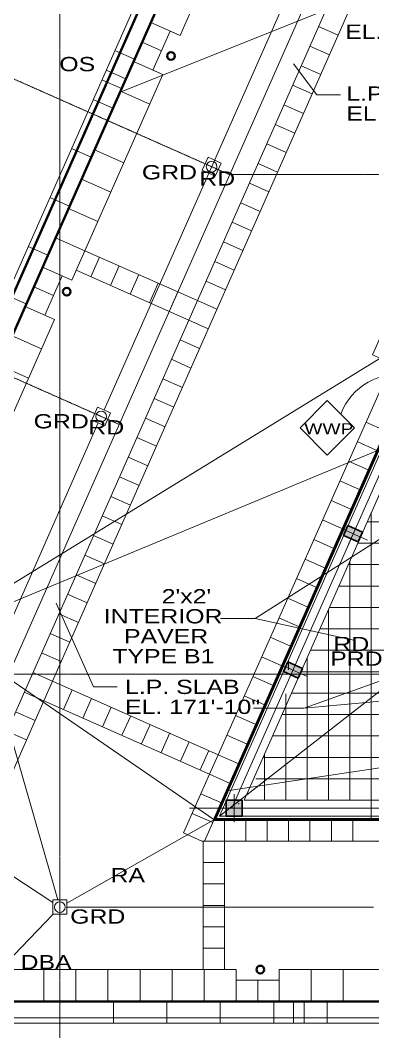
# Model space of a CAD drawing. Header units: inches. Extents: x -40190 to 0, y -3216 to 2257.
# Drawn here: x -31129 to -30734, y -34 to 1100 of the extents above; entities that cross this region are included whole.
import ezdxf
from ezdxf import colors
from ezdxf.entities.mleader import LeaderData, LeaderLine
from ezdxf.enums import TextEntityAlignment as Align
from ezdxf.math import Vec2, Vec3

# ---------------------------------------------------------------- set-up
doc = ezdxf.new("R2010")
doc.units = ezdxf.units.IN
doc.header["$LTSCALE"] = 0.5
doc.header["$MEASUREMENT"] = 0
doc.linetypes.add('A113$0$CENTER', pattern=[2, 1.25, -0.25, 0.25, -0.25])
for name, color, linetype in [('A113$0$63', 8, 'Continuous'), ('A113$0$A roof pave', 8, 'Continuous'), ('A113$0$A-ANNO-PATT-13-14', 8, 'Continuous'), ('A113$0$A-ANNO-TEXT', 8, 'Continuous'), ('A113$0$A-COLS-COLS13-14', 8, 'Continuous'), ('A113$0$A-FLOOR-THRSHD', 8, 'Continuous'), ('A113$0$A-GRID-GRD13-14', 8, 'Continuous'), ('A113$0$A-GRID-GRDP0-15', 8, 'Continuous'), ('A113$0$A-roof cope', 8, 'Continuous'), ('A113$0$A-roof davi', 8, 'Continuous'), ('A113$0$bp113 - A-ROOF-CRTS', 8, 'Continuous'), ('A113$0$bp113 - A-ROOF-RFDR', 8, 'Continuous'), ('A113$0$C-PROP', 8, 'Continuous'), ('A113$0$Items below', 8, 'Continuous'), ('A113$0$Level 21', 8, 'Continuous'), ('E-Anno-Note', 6, 'Continuous'), ('XREF', 7, 'Continuous')]:
    doc.layers.add(name, color=color, linetype=linetype)
doc.styles.add('A113$0$style-Arial', font='arial.ttf')
doc.styles.add('A113$0$style-WORKING', font='WORKING.shx')
doc.styles.add('MAMEP ANNO', font='arial.ttf', dxfattribs={"height": 0.101562})

# ---------------------------------------------------------------- blocks, each defined once
blk = doc.blocks.new('A113')
at = {"layer": 'A113$0$A roof pave', "lineweight": 13}
for p, q in [((-24166.1896, 1083.1219, -2660.425), (-24064.1638, 1313.5448, -2660.425)), ((-24400.9701, 211.5883, -2660.425), (-23933.0149, 1268.4548, -2660.425)), ((-24309.3336, 359.3202, -2660.425), (-23949.8162, 1171.2304, -2660.425)), ((-24196.5956, 1044.0902, -2660.425), (-24177.1621, 1087.9803, -2660.425)), ((-24177.1621, 1087.9803, -2660.425), (-24166.1896, 1083.1219, -2660.425)), ((-24123.2279, 276.9171, -2660.425), (-23762.4541, 1088.2712, -2660.425)), ((-24196.5956, 1044.0902, -2660.425), (-24185.6231, 1039.2318, -2660.425)), ((-24287.6489, 808.8088, -2660.425), (-24185.6231, 1039.2318, -2660.425)), ((-24273.0029, 841.8863, -2660.425), (-24146.659, 785.9443, -2660.425)), ((-24282.7197, 819.9413, -2660.425), (-24156.3758, 763.9992, -2660.425)), ((-24318.0549, 769.7771, -2660.425), (-24298.6214, 813.6672, -2660.425)), ((-24396.1079, 563.8565, -2660.425), (-24307.0823, 764.9188, -2660.425)), ((-24309.3336, 359.3202, -2660.425), (-24123.2279, 276.9171, -2660.425)), ((-24379.0236, 201.8749, -2660.425), (-24319.0765, 337.3868, -2660.425)), ((-24319.0765, 337.3868, -2660.425), (-24132.9791, 254.9873, -2660.425)), ((-24162.2327, 189.198, -2660.425), (-24132.9791, 254.9873, -2660.425)), ((-24141.5541, 179.9985, -2660.425), (-24162.2327, 189.198, -2660.425)), ((-24140.3134, 179.9985, -2660.425), (-24141.5541, 179.9985, -2660.425)), ((-24140.3134, 179.9985, -2660.425), (-24140.3134, 35.9985, -2660.425)), ((-23108.3134, 179.9985, -2660.425), (-24116.3134, 179.9985, -2660.425)), ((-24116.3134, 179.9985, -2660.425), (-24116.3134, 35.9985, -2660.425)), ((-24355.0236, 36.0949, -2660.425), (-24140.3134, 36.0949, -2660.425)), ((-24103.0236, 35.9985, -2660.425), (-24116.3134, 35.9985, -2660.425)), ((-24103.0236, 24.0949, -2660.425), (-24103.0236, 35.9985, -2660.425)), ((-24055.0236, 36.0949, -2660.425), (-23815.0236, 36.0949, -2660.425)), ((-24055.0236, 24.0949, -2660.425), (-24055.0236, 36.0949, -2660.425)), ((-24103.0236, 24.0949, -2660.425), (-24055.0236, 24.0949, -2660.425))]:
    blk.add_line(p, q, dxfattribs=at)
at = {"layer": 'A113$0$A roof pave', "lineweight": 0}
for p, q in [((-24199.1072, 1097.697, -2660.425), (-24166.1896, 1083.1219, -2660.425)), ((-23988.6796, 1083.4581, -2660.425), (-24010.6247, 1093.1749, -2660.425)), ((-24208.8239, 1075.752, -2660.425), (-24186.8789, 1066.0352, -2660.425)), ((-23998.3964, 1061.5131, -2660.425), (-24020.3414, 1071.2298, -2660.425)), ((-24218.5406, 1053.8069, -2660.425), (-24185.6231, 1039.2318, -2660.425)), ((-24008.1131, 1039.568, -2660.425), (-24030.0581, 1049.2848, -2660.425)), ((-24233.1158, 1020.8893, -2660.425), (-24200.1982, 1006.3142, -2660.425)), ((-24017.8298, 1017.623, -2660.425), (-24039.7749, 1027.3397, -2660.425)), ((-24027.5466, 995.6779, -2660.425), (-24049.4916, 1005.3947, -2660.425)), ((-24247.6909, 987.9718, -2660.425), (-24214.7733, 973.3967, -2660.425)), ((-24037.2633, 973.7329, -2660.425), (-24059.2084, 983.4496, -2660.425)), ((-24262.266, 955.0542, -2660.425), (-24229.3484, 940.4791, -2660.425)), ((-24046.9801, 951.7879, -2660.425), (-24068.9251, 961.5046, -2660.425)), ((-24056.6968, 929.8428, -2660.425), (-24078.6418, 939.5596, -2660.425)), ((-24276.8411, 922.1367, -2660.425), (-24243.9235, 907.5615, -2660.425)), ((-24066.4135, 907.8978, -2660.425), (-24088.3586, 917.6145, -2660.425)), ((-24291.4162, 889.2191, -2660.425), (-24258.4986, 874.644, -2660.425)), ((-24076.1303, 885.9527, -2660.425), (-24098.0753, 895.6695, -2660.425)), ((-24085.847, 864.0077, -2660.425), (-24107.7921, 873.7244, -2660.425)), ((-24305.9913, 856.3015, -2660.425), (-24273.0737, 841.7264, -2660.425)), ((-24095.5638, 842.0626, -2660.425), (-24117.5088, 851.7794, -2660.425)), ((-24266.101, 812.5829, -2660.425), (-24256.3843, 834.528, -2660.425)), ((-24105.2805, 820.1176, -2660.425), (-24127.2256, 829.8343, -2660.425)), ((-24320.5664, 823.384, -2660.425), (-24287.6489, 808.8088, -2660.425)), ((-24244.156, 802.8662, -2660.425), (-24234.4392, 824.8112, -2660.425)), ((-24222.2109, 793.1494, -2660.425), (-24212.4942, 815.0945, -2660.425)), ((-24200.2659, 783.4327, -2660.425), (-24190.5491, 805.3777, -2660.425)), ((-24114.9973, 798.1726, -2660.425), (-24136.9423, 807.8893, -2660.425)), ((-24330.2832, 801.4389, -2660.425), (-24308.3381, 791.7222, -2660.425)), ((-24178.3208, 773.7159, -2660.425), (-24168.6041, 795.661, -2660.425)), ((-24124.714, 776.2275, -2660.425), (-24146.659, 785.9443, -2660.425)), ((-24339.9999, 779.4939, -2660.425), (-24307.0823, 764.9188, -2660.425)), ((-24134.4307, 754.2825, -2660.425), (-24156.3758, 763.9992, -2660.425)), ((-24354.575, 746.5763, -2660.425), (-24321.6575, 732.0012, -2660.425)), ((-24144.1475, 732.3374, -2660.425), (-24166.0925, 742.0542, -2660.425)), ((-24153.8642, 710.3924, -2660.425), (-24175.8093, 720.1091, -2660.425)), ((-24369.1501, 713.6587, -2660.425), (-24336.2326, 699.0836, -2660.425)), ((-24163.581, 688.4473, -2660.425), (-24185.526, 698.1641, -2660.425)), ((-24173.2977, 666.5023, -2660.425), (-24195.2427, 676.219, -2660.425)), ((-24183.0144, 644.5572, -2660.425), (-24204.9595, 654.274, -2660.425)), ((-23935.6111, 640.0038, -2660.425), (-23957.539, 649.7591, -2660.425)), ((-24192.7312, 622.6122, -2660.425), (-24214.6762, 632.3289, -2660.425)), ((-23945.3664, 618.0759, -2660.425), (-23967.2943, 627.8312, -2660.425)), ((-24202.4479, 600.6672, -2660.425), (-24224.393, 610.3839, -2660.425)), ((-23955.1218, 596.148, -2660.425), (-23977.0497, 605.9033, -2660.425)), ((-24212.1647, 578.7221, -2660.425), (-24234.1097, 588.4389, -2660.425)), ((-23964.8771, 574.2201, -2660.425), (-23986.805, 583.9754, -2660.425)), ((-24221.8814, 556.7771, -2660.425), (-24243.8265, 566.4938, -2660.425)), ((-23974.6324, 552.2921, -2660.425), (-23996.5603, 562.0475, -2660.425)), ((-24231.5981, 534.832, -2660.425), (-24253.5432, 544.5488, -2660.425)), ((-23951.4983, 203.9985, -2660.425), (-23951.4983, 548.3826, -2660.425)), ((-23984.3877, 530.3642, -2660.425), (-24006.3157, 540.1195, -2660.425)), ((-23561.4983, 537.9412, -2660.425), (-23956.1215, 537.9412, -2660.425)), ((-24241.3149, 512.887, -2660.425), (-24263.2599, 522.6037, -2660.425)), ((-23994.1431, 508.4363, -2660.425), (-24016.071, 518.1916, -2660.425)), ((-23898.7483, 513.9412, -2660.425), (-23966.7482, 513.9412, -2660.425)), ((-24251.0316, 490.9419, -2660.425), (-24272.9767, 500.6587, -2660.425)), ((-24003.8984, 486.5084, -2660.425), (-24025.8263, 496.2637, -2660.425)), ((-23898.7483, 489.9412, -2660.425), (-23977.3748, 489.9412, -2660.425)), ((-23975.4983, 225.9412, -2660.425), (-23975.4983, 494.1791, -2660.425)), ((-24260.7484, 468.9969, -2660.425), (-24282.6934, 478.7136, -2660.425)), ((-24013.6537, 464.5805, -2660.425), (-24035.5816, 474.3358, -2660.425)), ((-23903.4983, 465.9412, -2660.425), (-23988.0014, 465.9412, -2660.425)), ((-24270.4651, 447.0519, -2660.425), (-24292.4102, 456.7686, -2660.425)), ((-24023.4091, 442.6525, -2660.425), (-24045.337, 452.4079, -2660.425)), ((-24280.1819, 425.1068, -2660.425), (-24302.1269, 434.8236, -2660.425)), ((-23999.4983, 225.9412, -2660.425), (-23999.4983, 439.9757, -2660.425)), ((-23898.7483, 441.9412, -2660.425), (-23998.628, 441.9412, -2660.425)), ((-24033.1644, 420.7246, -2660.425), (-24055.0923, 430.48, -2660.425)), ((-24289.8986, 403.1618, -2660.425), (-24311.8436, 412.8785, -2660.425)), ((-24042.9197, 398.7967, -2660.425), (-24064.8476, 408.552, -2660.425)), ((-23898.7483, 417.9412, -2660.425), (-24009.2547, 417.9412, -2660.425)), ((-24299.6153, 381.2167, -2660.425), (-24321.5604, 390.9335, -2660.425)), ((-24052.675, 376.8688, -2660.425), (-24074.603, 386.6241, -2660.425)), ((-24023.4983, 225.9412, -2660.425), (-24023.4983, 385.7722, -2660.425)), ((-23903.4983, 393.9412, -2660.425), (-24019.8813, 393.9412, -2660.425)), ((-24044.5645, 382.654, -2660.425), (-24044.5645, 371.9495, -2660.425)), ((-24309.3321, 359.2717, -2660.425), (-24331.2771, 368.9884, -2660.425)), ((-24062.4304, 354.9409, -2660.425), (-24084.3583, 364.6962, -2660.425)), ((-23903.4983, 369.9412, -2660.425), (-24030.5079, 369.9412, -2660.425)), ((-24309.3336, 359.3202, -2660.425), (-24319.0765, 337.3868, -2660.425)), ((-24319.0488, 337.3266, -2660.425), (-24340.9939, 347.0434, -2660.425)), ((-24287.3886, 349.6035, -2660.425), (-24297.1315, 327.6701, -2660.425)), ((-24072.1857, 333.013, -2660.425), (-24094.1136, 342.7683, -2660.425)), ((-24047.4983, 225.9412, -2660.425), (-24047.4983, 345.1196, -2660.425)), ((-23898.7483, 345.9412, -2660.425), (-24041.1345, 345.9412, -2660.425)), ((-24265.4451, 339.9353, -2660.425), (-24275.188, 318.0019, -2660.425)), ((-24243.5015, 330.2671, -2660.425), (-24253.2445, 308.3337, -2660.425)), ((-24047.4983, 225.9412, -2660.425), (-24047.4983, 331.5687, -2660.425)), ((-24328.7656, 315.3816, -2660.425), (-24350.7106, 325.0983, -2660.425)), ((-24221.558, 320.5989, -2660.425), (-24231.301, 298.6655, -2660.425)), ((-24081.941, 311.085, -2660.425), (-24103.8689, 320.8404, -2660.425)), ((-23898.7483, 321.9412, -2660.425), (-24051.7612, 321.9412, -2660.425)), ((-24199.6145, 310.9308, -2660.425), (-24209.3575, 288.9974, -2660.425)), ((-24338.4823, 293.4366, -2660.425), (-24360.4273, 303.1533, -2660.425)), ((-24177.671, 301.2626, -2660.425), (-24187.414, 279.3292, -2660.425)), ((-24091.6964, 289.1571, -2660.425), (-24113.6243, 298.9125, -2660.425)), ((-24080.5645, 301.3488, -2660.425), (-24080.5645, 299.9495, -2660.425)), ((-23898.7483, 297.9412, -2660.425), (-24062.3878, 297.9412, -2660.425)), ((-24155.8341, 291.3543, -2660.425), (-24165.4704, 269.661, -2660.425)), ((-24133.9084, 281.6461, -2660.425), (-24143.5269, 259.9928, -2660.425)), ((-24123.2288, 276.915, -2660.425), (-24132.9718, 254.9816, -2660.425)), ((-24100.2668, 266.7021, -2660.425), (-24123.2279, 276.9171, -2660.425)), ((-23903.4983, 273.9412, -2660.425), (-24073.0144, 273.9412, -2660.425)), ((-24071.4983, 225.9412, -2660.425), (-24071.4983, 277.3653, -2660.425)), ((-24109.9836, 244.757, -2660.425), (-24133.1349, 255.0566, -2660.425)), ((-23561.4983, 249.9412, -2660.425), (-24080.9844, 249.9412, -2660.425)), ((-24119.7003, 222.8119, -2660.425), (-24142.7303, 233.0575, -2660.425)), ((-24119.6765, 222.8013, -2660.425), (-24138.6935, 179.9985, -2660.425)), ((-23561.4983, 225.9412, -2660.425), (-24080.9844, 225.9412, -2660.425)), ((-24129.421, 200.8686, -2660.425), (-24152.4815, 211.1278, -2660.425)), ((-24116.3134, 179.9985, -2660.425), (-24116.3134, 203.9985, -2660.425)), ((-24092.3134, 179.9985, -2660.425), (-24092.3134, 203.9985, -2660.425)), ((-24068.3134, 179.9985, -2660.425), (-24068.3134, 203.9985, -2660.425)), ((-24044.3134, 179.9985, -2660.425), (-24044.3134, 203.9985, -2660.425)), ((-24020.3134, 179.9985, -2660.425), (-24020.3134, 203.9985, -2660.425)), ((-23996.3134, 179.9985, -2660.425), (-23996.3134, 203.9985, -2660.425)), ((-23972.3134, 179.9985, -2660.425), (-23972.3134, 203.9985, -2660.425)), ((-24116.3134, 179.9985, -2660.425), (-24140.3134, 179.9985, -2660.425)), ((-24116.3134, 155.9985, -2660.425), (-24140.3134, 155.9985, -2660.425)), ((-24116.3134, 131.9985, -2660.425), (-24140.3134, 131.9985, -2660.425)), ((-24116.3134, 107.9985, -2660.425), (-24140.3134, 107.9985, -2660.425)), ((-24116.3134, 83.9985, -2660.425), (-24140.3134, 83.9985, -2660.425)), ((-24116.3134, 59.9985, -2660.425), (-24140.3134, 59.9985, -2660.425)), ((-24319.0236, 36.0949, -2660.425), (-24319.0236, 0.0949, -2660.425)), ((-24283.0236, 36.0949, -2660.425), (-24283.0236, 0.0949, -2660.425)), ((-24247.0236, 36.0949, -2660.425), (-24247.0236, 0.0949, -2660.425)), ((-24211.0236, 36.0949, -2660.425), (-24211.0236, 0.0949, -2660.425)), ((-24175.0236, 36.0949, -2660.425), (-24175.0236, 0.0949, -2660.425)), ((-24116.3134, 35.9985, -2660.425), (-24140.3134, 35.9985, -2660.425)), ((-24139.0236, 36.0949, -2660.425), (-24139.0236, 0.0949, -2660.425)), ((-24019.0236, 36.0949, -2660.425), (-24019.0236, 0.0949, -2660.425)), ((-23983.0236, 36.0949, -2660.425), (-23983.0236, 0.0949, -2660.425)), ((-24103.0236, 24.0949, -2660.425), (-24103.0236, 0.0949, -2660.425)), ((-24079.0236, 24.0949, -2660.425), (-24079.0236, 0.0949, -2660.425)), ((-24055.0236, 24.0949, -2660.425), (-24055.0236, 0.0949, -2660.425))]:
    blk.add_line(p, q, dxfattribs=at)
at = {"layer": 'A113$0$A-ANNO-PATT-13-14', "lineweight": 0}
for points in [[(-23982.5419, 522.7012, -4909.5523), (-23977.6836, 533.6737, -4909.5523), (-23966.0831, 515.4137, -4909.5523), (-23961.2248, 526.3861, -4909.5523)], [(-24050.1591, 370.0189, -4909.5523), (-24045.3007, 380.9914, -4909.5523), (-24033.7003, 362.7314, -4909.5523), (-24028.8419, 373.7038, -4909.5523)]]:
    blk.add_solid(points, dxfattribs=at)
at = {"layer": 'A113$0$A-ANNO-PATT-13-14', "lineweight": 0, "extrusion": (0, 0, -1)}
blk.add_solid([(24114.4995, 225.9412, 4909.5523), (24096.4994, 225.9412, 4909.5523), (24114.4995, 207.9412, 4909.5523), (24096.4994, 207.9412, 4909.5523)], dxfattribs=at)
at = {"layer": 'A113$0$A-ANNO-TEXT', "lineweight": 0}
for p, q in [((-24455.8634, 405.8801), (-23883.392, 643.2295)), ((-24081.6975, 429.6696), (-23969.7664, 404.7853)), ((-24026.7974, 329.1078), (-23609.6539, 366.7582)), ((-24026.7974, 329.1078), (-23925.2889, 365.2804)), ((-23472.126, 333.3054), (-24113.7122, 236.3654))]:
    blk.add_line(p, q, dxfattribs=at)
at = {"layer": 'A113$0$A-ANNO-TEXT', "lineweight": 0, "flags": 128}
for points in [[(-23986.0527, 1107.6613), (-24012.6874, 1107.6613), (-24232.112, 1019.8076)], [(-23986.0527, 1016.5806), (-24012.6874, 1016.5806), (-24038.8269, 1051.5315)], [(-24773.8061, 405.8801), (-24455.8634, 405.8801), (-23936.0045, 724.7717)], [(-24120.63, 429.6696), (-24081.6975, 429.6696), (-23827.5545, 591.4178)], [(-24236.8108, 352.8848), (-24263.4455, 352.8848), (-24305.0791, 446.9135)], [(-24083.7231, 329.1078), (-24026.7974, 329.1078)]]:
    blk.add_lwpolyline(points, dxfattribs=at)
at = {"layer": 'A113$0$A-ANNO-TEXT', "lineweight": 0, "extrusion": (0, 0, -1)}
blk.add_ellipse((-23922.2517, 635.3269), major_axis=(42.9116, 52.23), ratio=0.999856568, start_param=4.375566911, end_param=5.806172837, dxfattribs=at)
at = {"layer": 'A113$0$A-ANNO-TEXT', "lineweight": 13}
blk.add_3dface([(-24000.9569, 612.854), (-23970.4863, 643.3247), (-24000.9569, 673.7953), (-24031.4276, 643.3247)], dxfattribs=at)
at = {"layer": 'A113$0$A-COLS-COLS13-14', "lineweight": 0}
for p, q in [((-23976.9747, 513.0451, -4909.5523), (-23966.7921, 536.0423, -4909.5523)), ((-23955.8238, 517.4329, -4909.5523), (-23984.3073, 530.0447, -4909.5523)), ((-24023.4409, 364.7506, -4909.5523), (-24051.9244, 377.3624, -4909.5523)), ((-24044.5918, 360.3628, -4909.5523), (-24034.4092, 383.36, -4909.5523)), ((-24105.4994, 201.3659, -4909.5523), (-24105.4994, 232.5166, -4909.5523)), ((-24118.0543, 216.9412, -4909.5523), (-24092.9036, 216.9412, -4909.5523))]:
    blk.add_line(p, q, dxfattribs=at)
at = {"layer": 'A113$0$A-COLS-COLS13-14', "lineweight": 30}
for points in [[(-23961.2248, 526.3861, -4909.5523), (-23977.6836, 533.6737, -4909.5523), (-23982.5419, 522.7012, -4909.5523), (-23966.0831, 515.4137, -4909.5523)], [(-24028.8419, 373.7038, -4909.5523), (-24045.3007, 380.9914, -4909.5523), (-24050.1591, 370.0189, -4909.5523), (-24033.7003, 362.7314, -4909.5523)], [(-24114.4995, 207.9412, -4909.5523), (-24096.4994, 207.9412, -4909.5523), (-24096.4994, 225.9412, -4909.5523), (-24114.4995, 225.9412, -4909.5523)]]:
    blk.add_3dface(points, dxfattribs=at)
at = {"layer": 'A113$0$A-FLOOR-THRSHD', "lineweight": 13}
blk.add_3dface([(-23950.2009, 725.2982, 1992.7541), (-23920.935, 791.082, 1992.7541), (-23877.0791, 771.5713, 1992.7541), (-23906.3451, 705.7876, 1992.7541)], dxfattribs=at)
at = {"layer": 'A113$0$A-GRID-GRD13-14', "lineweight": 0}
for p, q in [((-23711.258, 1113.0635, 0.001), (-24108.0806, 216.9988, 0.001)), ((-23034.8887, 216.9988, 0.001), (-24155.5004, 216.9988, 0.001))]:
    blk.add_line(p, q, dxfattribs=at)
at = {"layer": 'A113$0$A-GRID-GRDP0-15', "linetype": 'A113$0$CENTER', "lineweight": 0}
for p, q in [((-24301.0236, 2113.2362), (-24301.0236, -676.9046)), ((-24943.0764, 1295.7705), (-24110.5721, 927.1574)), ((-25072.9294, 1018.4055), (-24234.537, 647.1853)), ((-24110.5721, 927.1574), (-20437.5384, 927.1574)), ((-24358.5266, 367.1574), (-20364.9322, 367.1574))]:
    blk.add_line(p, q, dxfattribs=at)
at = {"layer": 'A113$0$A-GRID-GRDP0-15', "lineweight": 0}
blk.add_line((-23943.3256, 1304.8799), (-24820.8121, -676.9042), dxfattribs=at)
at = {"layer": 'A113$0$A-roof cope', "lineweight": 13}
for p, q in [((-24606.4807, 236.932, -2660.425), (-24089.9418, 1403.5237, -2660.425)), ((-24227.1326, 1034.5394, -2660.425), (-24249.0776, 1044.2562, -2660.425)), ((-24231.9889, 1023.566, -2660.425), (-24253.934, 1033.2827, -2660.425)), ((-24038.9514, 0.0949, -2660.425), (-24038.9514, -23.9051, -2660.425)), ((-24026.9514, 0.0949, -2660.425), (-24026.9514, -23.9051, -2660.425)), ((-24427.0236, -23.9051, -2660.425), (-22855.0236, -23.9051, -2660.425))]:
    blk.add_line(p, q, dxfattribs=at)
at = {"layer": 'A113$0$A-roof cope', "lineweight": 40}
for p, q in [((-24574.8175, 249.1636, -2660.425), (-24077.712, 1371.8653, -2660.425)), ((-24403.0236, 0.0949, -2660.425), (-22879.0236, 0.0949, -2660.425))]:
    blk.add_line(p, q, dxfattribs=at)
at = {"layer": 'A113$0$A-roof cope', "lineweight": 0}
for p, q in [((-24239.3101, 1066.1787, -2660.425), (-24217.365, 1056.462, -2660.425)), ((-24263.6019, 1011.3161, -2660.425), (-24241.6569, 1001.5994, -2660.425)), ((-24287.8938, 956.4535, -2660.425), (-24265.9487, 946.7368, -2660.425)), ((-24312.1856, 901.5909, -2660.425), (-24290.2406, 891.8742, -2660.425)), ((-24336.4775, 846.7283, -2660.425), (-24314.5324, 837.0115, -2660.425)), ((-24360.7693, 791.8657, -2660.425), (-24338.8243, 782.1489, -2660.425)), ((-24301.0139, -23.9051, -2660.425), (-24301.0139, 0.0949, -2660.425)), ((-24241.0139, -23.9051, -2660.425), (-24241.0139, 0.0949, -2660.425)), ((-24181.0139, -23.9051, -2660.425), (-24181.0139, 0.0949, -2660.425)), ((-24121.0139, -23.9051, -2660.425), (-24121.0139, 0.0949, -2660.425)), ((-24061.0139, -23.9051, -2660.425), (-24061.0139, 0.0949, -2660.425)), ((-24001.0139, -23.9051, -2660.425), (-24001.0139, 0.0949, -2660.425))]:
    blk.add_line(p, q, dxfattribs=at)
at = {"layer": 'A113$0$A-roof davi', "lineweight": 40, "extrusion": (0, 0, -1)}
for centre in [(24176.3487, 1060.1777, 2660.425), (24293.3363, 795.9639, 2660.425), (24076.0236, 36.0949, 2660.425)]:
    blk.add_circle(centre, 4.319, dxfattribs=at)
at = {"layer": 'A113$0$bp113 - A-ROOF-CRTS', "lineweight": 13}
for p, q in [((-24007.3149, 1214.7007, -2660.425), (-24251.4144, 663.4074, -2660.425)), ((-24257.8922, 648.7773, -2660.425), (-24375.404, 383.3794, -2660.425)), ((-24375.7608, 366.0402, -2660.425), (-24303.3237, 114.0949, -2660.425)), ((-24371.9344, 371.4558, -2660.425), (-24128.3134, 204.0949, -2660.425)), ((-24121.9232, 207.9412, -2660.425), (-23923.2663, 362.9148, -2660.425)), ((-24293.0236, 110.6228, -2660.425), (-24128.0435, 203.9985, -2660.425)), ((-24403.0236, 173.1287, -2660.425), (-24309.0236, 111.3525, -2660.425)), ((-24293.0236, 106.0949, -2660.425), (-23949.0236, 106.0949, -2660.425)), ((-24403.0236, 0.0949, -2660.425), (-24308.7217, 98.0949, -2660.425))]:
    blk.add_line(p, q, dxfattribs=at)
blk.add_point((-24100.4316, 221.9, -2660.425), dxfattribs=at)
at = {"layer": 'A113$0$bp113 - A-ROOF-RFDR', "lineweight": 13}
blk.add_line((-24120.134, 940.1416, -2660.425), (-24127.4505, 943.3799, -2660.425), dxfattribs=at)
for centre in [(-24130.6884, 936.0644, -2660.425), (-24254.6533, 656.0923, -2660.425), (-24301.0236, 106.0949, -2660.425)]:
    blk.add_circle(centre, 6, dxfattribs=at)
for points in [[(-24134.7649, 946.6173, -2660.425), (-24120.134, 940.1416, -2660.425), (-24126.6118, 925.5116, -2660.425), (-24141.2428, 931.9873, -2660.425)], [(-24258.7298, 666.6452, -2660.425), (-24244.0989, 660.1695, -2660.425), (-24250.5767, 645.5395, -2660.425), (-24265.2077, 652.0152, -2660.425)], [(-24309.0236, 114.0949, -2660.425), (-24293.0236, 114.0949, -2660.425), (-24293.0236, 98.0949, -2660.425), (-24309.0236, 98.0949, -2660.425)]]:
    blk.add_3dface(points, dxfattribs=at)
at = {"layer": 'A113$0$C-PROP', "lineweight": 40, "flags": 128}
blk.add_lwpolyline([(-25004.5437, -676.9041), (-24022.0239, 1542.095), (-21061.0239, 1542.095), (-21061.0239, -676.9042)], dxfattribs=at)
at = {"layer": 'A113$0$Items below', "lineweight": 0}
for p, q in [((-24598.5649, 239.9899, -2660.425), (-24086.8843, 1395.6091, -2660.425)), ((-24421.0236, -17.9051, -2660.425), (-22861.0236, -17.9051, -2660.425))]:
    blk.add_line(p, q, dxfattribs=at)
at = {"layer": 'A113$0$Level 21', "lineweight": 40}
for p, q in [((-24128.0303, 203.9988, 1992.7541), (-23914.888, 685.3759, 1992.7541)), ((-23561.4983, 203.9988, 1992.7541), (-24128.0303, 203.9988, 1992.7541))]:
    blk.add_line(p, q, dxfattribs=at)
at = {"layer": 'A113$0$Level 21', "lineweight": 13}
for p, q in [((-24125.7257, 205.4988, 1992.7541), (-23913.2476, 685.3759, 1992.7541)), ((-23561.4983, 205.4988, 1992.7541), (-24125.7257, 205.4988, 1992.7541))]:
    blk.add_line(p, q, dxfattribs=at)
at = {"layer": 'A113$0$Level 21', "lineweight": 0}
for p, q in [((-23910.5026, 685.3759, 1992.7541), (-24121.9093, 207.9988, 1992.7541)), ((-23890.8166, 685.3759, 1992.7541), (-24094.2519, 225.9988, 1992.7541)), ((-23557.4983, 225.9988, 1992.7541), (-24094.2519, 225.9988, 1992.7541)), ((-23557.4983, 207.9988, 1992.7541), (-24121.9093, 207.9988, 1992.7541))]:
    blk.add_line(p, q, dxfattribs=at)
at = {"layer": 'A113$0$63', "lineweight": 0, "style": 'A113$0$style-Arial', "width": 1.246875}
for s, p in [('RD', (-24144.5671, 914.8731)), ('RD', (-24269.0405, 635.9394)), ('RD', (-23994.0006, 393.0016)), ('RA', (-24244.1476, 133.7873, -0.001)), ('DBA', (-24345.1498, 36.3623))]:
    blk.add_text(s, height=16, dxfattribs=at).set_placement(p)
at = {"layer": 'A113$0$A-ANNO-TEXT', "lineweight": 13}
for s, height, style, width, p in [('EL. 172\'-1"', 15.999998, 'A113$0$style-Arial', 1.246875, (-23980.8005, 1079.3646)), ('L.P. SLAB', 16, 'A113$0$style-Arial', 1.246875, (-23979.6276, 1009.9832)), ('EL. 171\'-10"', 15.999998, 'A113$0$style-Arial', 1.246875, (-23979.6276, 987.5832)), ('WWP', 12.312, 'A113$0$style-WORKING', 1.3125, (-24026.7496, 636.2142)), ('L.P. SLAB', 16, 'A113$0$style-Arial', 1.246875, (-24227.8492, 344.959)), ('EL. 171\'-10"', 15.999998, 'A113$0$style-Arial', 1.246875, (-24227.8492, 322.5591))]:
    blk.add_text(s, height=height, dxfattribs=dict(at, style=style, width=width)).set_placement(p)
at = {"layer": 'A113$0$A-ANNO-TEXT', "lineweight": 70, "style": 'A113$0$style-Arial', "width": 1.246875}
for s, p in [('OS', (-24301.6639, 1043.072)), ('GRD', (-24208.993, 921.8145)), ('GRD', (-24330.4779, 642.692)), ('PRD', (-23997.6216, 376.6379)), ('GRD', (-24289.4619, 87.5004))]:
    blk.add_text(s, height=16, dxfattribs=at).set_placement(p)
for s, p in [("2'x2'", (-24131.1874, 454.5183)), ('INTERIOR', (-24118.6, 432.1183)), (' PAVER', (-24134.5759, 409.7183)), ('TYPE B1', (-24127.5836, 387.3184))]:
    blk.add_text(s, height=16, dxfattribs=at).set_placement(p, align=Align.MIDDLE_RIGHT)

msp = doc.modelspace()

# ---------------------------------------------------------------- block references
at = {"layer": 'XREF'}
msp.add_blockref('A113', (-6783.7, 0), dxfattribs=at)

# ---------------------------------------------------------------- leaders
at = {"layer": 'E-Anno-Note'}
ml = msp.add_multileader_mtext('Standard', dxfattribs=at)
ml.set_content('2P-30A/NFSS FOR GENERATOR JACKET WATER HEATER (480V, 1%%C)', color=(89, 89, 89), style='MAMEP ANNO')
ml.set_leader_properties(color=256, linetype='Continuous')
ml.build(insert=Vec2(0, 0))
ml.multileader.update_dxf_attribs({"has_dogleg": 0, "text_right_attachment_type": 3, "dogleg_length": 3.84, "arrow_head_size": 12, "scale": 96})
ctx = ml.context
ctx.base_point, ctx.scale, ctx.char_height, ctx.arrow_head_size, ctx.landing_gap_size, ctx.plane_origin = Vec3(-22108, 375.3), 96, 7.68, 12, 3.75, Vec3(-21875.4, 379.5)
ctx.right_attachment, ctx.text_align_type = 3, 2
notes = []
notes.append((ctx, [(0, (1, 1, 0), (-21547.3, 362.1), (-1, 0), 369, [(0, [(-21843.7, 423.1), (-21908.6, 362.1)], 0, [])])]))
ctx.mtext.insert, ctx.mtext.width, ctx.mtext.alignment, ctx.mtext.flow_direction = Vec3(-21920.1, 380.3), 190.309, 3, 5
for ctx, leaders in notes:
    for number, flags, end, landing, length, lines in leaders:
        leader = LeaderData()
        leader.index, (leader.has_last_leader_line, leader.has_dogleg_vector, leader.attachment_direction) = number, flags
        leader.last_leader_point, leader.dogleg_vector, leader.dogleg_length = Vec3(end), Vec3(landing), length
        for number, points, colour, breaks in lines:
            line = LeaderLine()
            line.index, line.vertices, line.color, line.breaks = number, Vec3.list(points), colors.encode_raw_color(colour), breaks
            leader.lines.append(line)
        ctx.leaders.append(leader)

doc.saveas('drawing.dxf')
